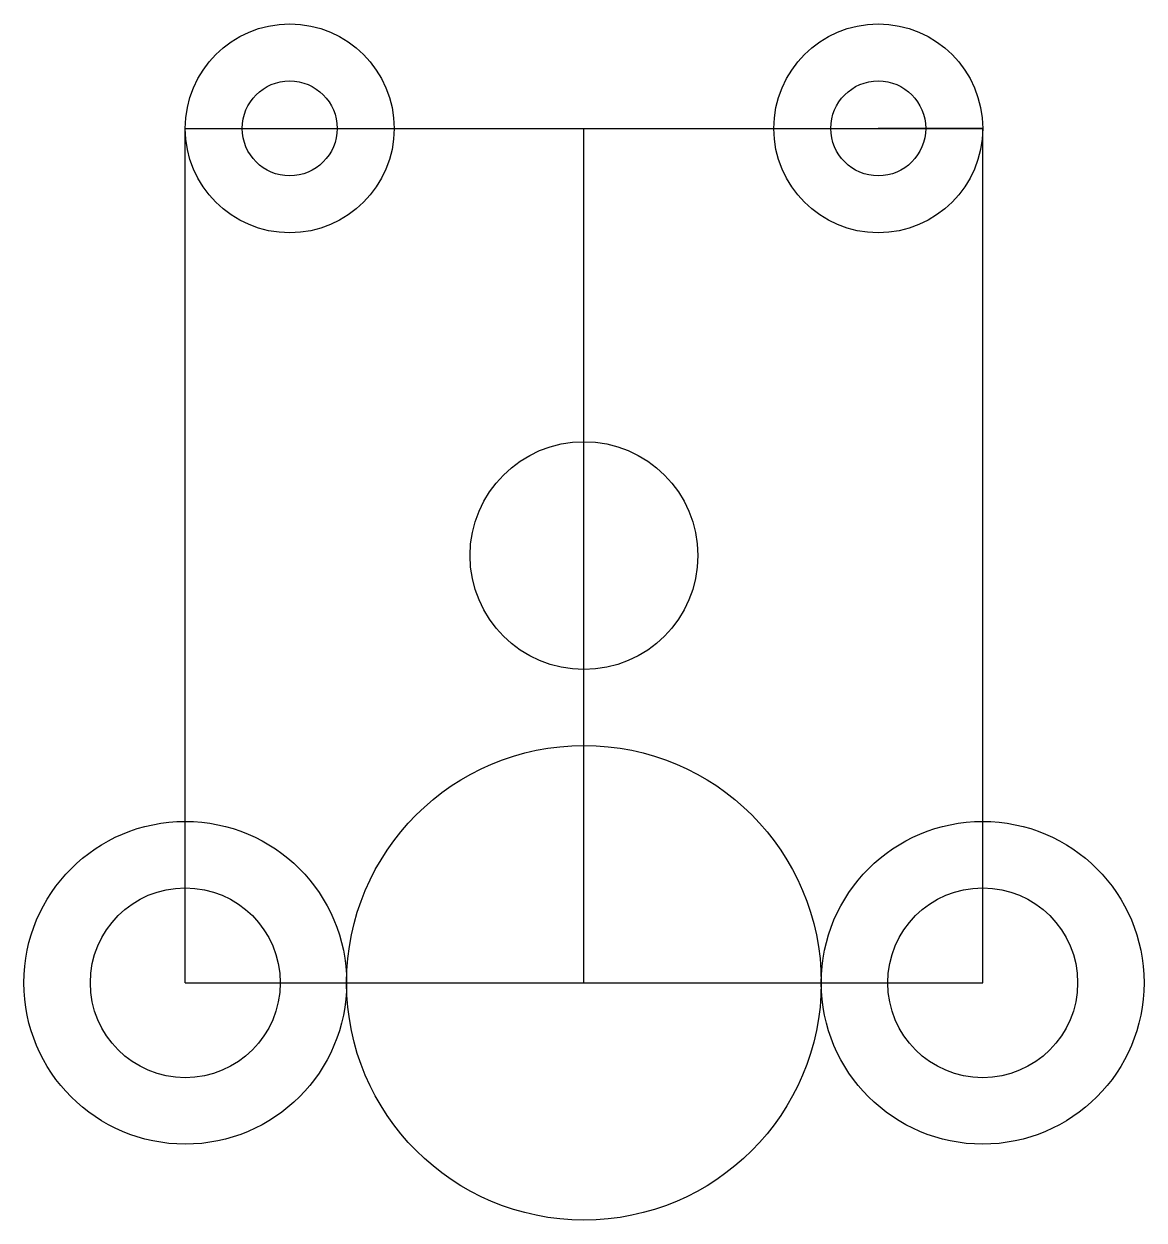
# Model space of a CAD drawing. Header units: inches. Extents: x -17 to 101, y -6 to 120.
import ezdxf

# ---------------------------------------------------------------- set-up
doc = ezdxf.new("R2010")
doc.units = ezdxf.units.IN
doc.header["$MEASUREMENT"] = 0

msp = doc.modelspace()

# ---------------------------------------------------------------- linework, layer by layer
for p, q in [((0.08, 19.3), (0.08, 109.3)), ((0.08, 109.3), (84.08, 109.3)), ((0.08, 109.3), (11.08, 109.3)), ((42.08, 19.3), (42.08, 109.3)), ((84.08, 109.3), (73.08, 109.3)), ((84.08, 19.3), (84.08, 109.3)), ((0.08, 19.3), (84.08, 19.3))]:
    msp.add_line(p, q)
for centre, radius in [((11.08, 109.3), 11), ((73.08, 109.3), 11), ((11.08, 109.3), 5), ((73.08, 109.3), 5), ((42.08, 64.3), 12), ((42.08, 19.3), 25), ((0.08, 19.3), 17), ((84.08, 19.3), 17), ((0.08, 19.3), 10), ((84.08, 19.3), 10)]:
    msp.add_circle(centre, radius)

doc.saveas('drawing.dxf')
